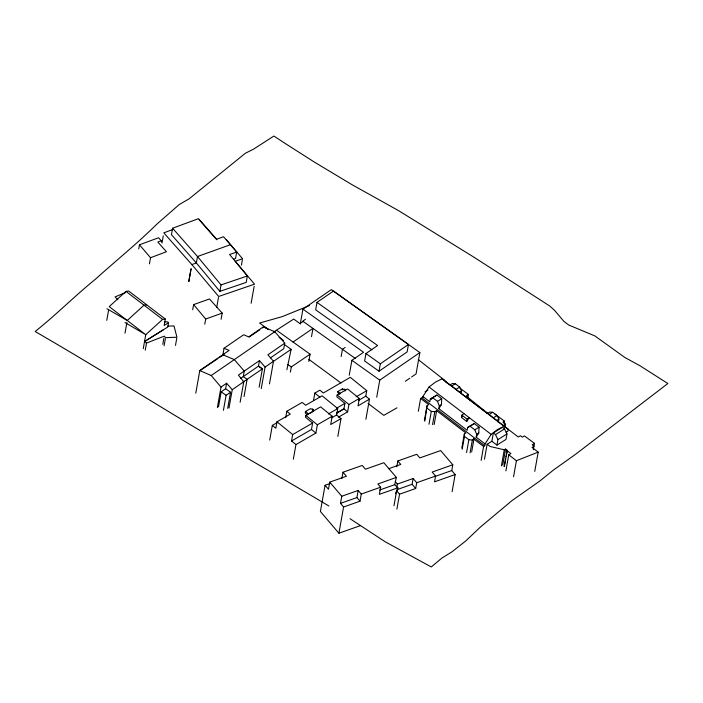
<?xml version="1.0" encoding="UTF-8"?>
<svg xmlns="http://www.w3.org/2000/svg" width="703" height="703" viewBox="0 0 703 703"><rect width="100%" height="100%" fill="white"/><g stroke="black" fill="none" stroke-linecap="round" stroke-linejoin="round"><path stroke-width="1.05" d="M481.116 460.412L483.594 446.493L484.736 445.764L485.061 443.927L476.177 437.152L478.787 433.057L479.059 427.178L474.27 423.531L467.671 427.529L467.179 430.289L438.821 408.663L441.44 404.577L441.704 398.698L436.915 395.042L430.324 399.04L429.832 401.8L422.916 396.527L429.015 386.984L435.482 382.107L442.055 378.794L508.199 429.348L507.874 431.194L506.134 432.283M106.768 320.34L108.657 309.777M138.746 248.888L139.475 244.785L158.632 237.737L161.163 240.751L162.015 242.966L163.281 235.883M125.002 333.152L126.883 322.589M149.44 263.871L150.539 257.729L139.475 244.785M143.263 348.679L145.749 334.698L162.586 319.399L165.293 319.03L164.151 325.471L168.553 322.712L167.455 321.877L164.379 321.974M145.24 350.199L146.514 343.073L164.23 336.139L165.539 337.651L176.945 337.238L174.001 325.928L167.727 326.13M172.595 228.229L171.444 234.67L196.357 262.957L219.872 291.35L246.217 282.404L247.359 275.971L229.591 254.504L236.691 252.087L223.545 236.718L216.629 239.275L198.474 218.668L172.595 228.229L197.508 256.516L221.023 284.917L219.872 291.35M162.771 344.294L163.861 338.178M164.089 345.806L165.363 338.67M168.553 322.712L167.789 327.009L144.528 341.553L146.514 343.073M175.495 345.384L176.769 338.257M188.756 281.587L191.031 268.845M188.835 281.56L191.102 268.818M192.701 309.759L193.615 304.601L209.485 298.968L222.201 313.107L221.102 319.303M204.766 324.18L205.689 319.021L193.615 304.601M195.777 393.153L199.801 370.569L229.108 350.384L224.046 348.257L222.71 355.736M216.7 307.51L218.484 297.474M236.691 252.087L235.54 258.528L233.51 259.214M241.437 265.11L242.377 259.802M217.368 407.599L221.014 387.089L226.603 383.24L232.254 389.682L228.993 408.012M218.51 406.87L221.19 391.808L225.619 388.759L226.603 383.24M223.422 410.332L226.102 395.279L230.566 392.23L225.619 388.759M227.693 408.364L230.566 392.23M251.12 303.283L254.152 286.297M240.136 402.23L243.783 381.738L238.387 375.121L259.469 360.604L265.084 367.071L261.244 388.636M244.046 396.536L247.113 379.321L243.282 376.597L244.257 371.079L234.319 359.611L222.772 354.751M259.469 360.604L258.484 366.122L240.76 378.328M259.143 387.186L262.395 368.899L258.484 366.122L262.395 368.899L242.799 382.265M269.469 383.908L273.502 361.272L267.887 354.804L284.741 343.187L274.794 331.728L263.238 326.877L248.704 336.886L243.642 334.76L224.046 348.257M284.741 343.187L283.766 348.706L270.453 357.871M269.715 440.06L272.325 425.394L277.676 422.31M331.913 417.705L336.596 414.998L337.748 408.566L322.071 395.815L305.656 405.279L302.193 402.397L286.842 411.246L290.277 414.146L276.982 421.809L275.84 428.241L272.325 425.394M286.894 369.708L291.121 349.338L284.434 344.549M290.401 372.115L291.323 366.931L310.085 354.189L276.481 330.182L293.696 319.083L300.023 323.582L303.116 321.42L355.577 358.644M300.278 324.074L302.94 309.135L331.368 289.601L419.867 352.581L416.062 373.917L411.606 376.975M285.699 417.679L286.842 411.246M293.336 459.244L295.954 444.568L291.534 440.992L292.676 434.551L312.624 423.057L305.48 417.239L305.805 415.394L320.621 406.852L332.176 416.264L330.7 424.533L341.008 418.593L336.596 414.998M316.991 302.378L377.616 345.524L365.947 353.547L364.629 360.982L379.022 371.228L407.142 351.904L408.461 344.47L333.433 291.077L316.991 302.378L315.665 309.812L371.834 349.786M311.508 336.658L312.984 328.363L293.072 342.027M308.793 361.447L310.085 354.189M313.072 411.185L313.345 409.664L312.194 408.724L311.288 409.243L310.498 408.61L305.515 411.483L305.243 412.995L307.606 414.919M313.512 400.552L314.839 393.1L319.847 390.183L323.318 392.995L350.287 377.335L366.764 390.675L365.78 396.184L358.741 400.271M291.534 440.992L311.482 429.489L312.624 423.057M295.954 444.568L315.893 433.074L317.361 424.797L332.176 416.264M341.148 356.562L342.44 349.303L345.12 347.475M365.78 396.184L369.479 399.181L358.038 405.824L359.347 398.46L347.581 388.935L337.168 394.981L336.842 396.817L344.909 403.355L343.925 408.874L336.517 413.171L343.925 408.874L347.625 411.861L338.354 417.239M345.226 390.982L344.734 390.587L345.595 390.086L344.294 389.031L343.433 389.532L342.546 388.812L337.915 391.492L337.721 392.582L339.734 394.207M329.962 483.532L325.058 485.263L320.392 511.494L338.908 533.226L360.534 525.58M342.352 389.893L342.546 388.812M395.473 493.805L396.641 490.791L397.388 490.527L397.872 487.812L394.717 484.683L396.369 477.425L383.838 462.723L365.446 469.217L362.23 465.448L343.002 472.24L346.412 476.247L329.742 482.135L328.468 489.262L325.058 485.263M337.835 436.405L341.008 418.593M349.233 375.235L351.895 360.305L363.574 352.282L302.94 309.135M347.625 411.861L348.934 404.506L359.347 398.46M341.913 478.356L343.002 472.24M338.908 533.226L343.582 506.995L340.498 503.374L341.772 496.248L329.742 482.135M365.903 419.278L369.479 399.181M379.022 371.228L380.341 363.794L408.461 344.47M376.72 397.204L379.761 380.138L419.867 352.581M343.582 506.995L359.998 501.195L361.272 494.06L358.187 490.448L341.772 496.248M396.369 477.425L377.863 483.963L380.639 487.214L379.365 494.35L397.872 487.812M396.8 466.748L397.828 460.975L416.738 454.287L419.832 457.917L440.658 450.561L452.785 464.788L451.757 470.553L455.157 474.551L452.108 491.652M396.817 487.144L397.362 484.095L395.262 481.634M393.979 505.756L396.641 490.791L399.55 494.2L396.879 509.157M418.32 411.308L420.605 398.46L423.25 396.826M422.916 396.527L422.582 398.373L484.736 445.764M399.55 494.2L415.684 488.497L412.099 484.288L413.127 478.523L397.362 484.095M424.366 420.754L427.029 405.772L428.672 404.577L420.605 398.46M424.84 421.053L427.029 405.772M415.684 488.497L416.712 482.724L413.127 478.523M428.997 424.252L431.291 411.404L427.125 408.206M432.565 424.55L434.849 411.703L436.633 410.666L465.861 432.969L464.314 434.023L461.836 447.934M434.155 424.586L436.633 410.666M438.821 408.663L439.313 405.903L437.468 401.36L432.67 397.705L430.324 399.04M452.785 464.788L432.169 472.073L435.57 476.063L434.542 481.827L455.157 474.551M461.599 390.596L461.098 393.416L450.069 384.954L452.328 383.548L455.359 383.768L459.665 387.037L461.599 390.596L459.331 392.019M466.774 421.501L467.187 419.199L469.235 417.652L466.774 421.501L461.458 417.441L461.862 415.139L463.918 413.592L491.151 434.366L497.601 429.489L504.165 426.167M467.89 397.687L468.462 394.48L459.797 388.065M462.179 449.226L464.463 436.378L464.314 434.023M466.581 452.539L468.875 439.691L464.463 436.378M470.079 452.881L472.363 440.034L473.945 439.147L483.594 446.493M471.651 451.994L473.945 439.147L473.488 438.795L473.945 439.147M476.177 437.152L476.669 434.392L474.815 429.841L470.026 426.194L467.671 427.529M484.472 459.235L487.135 444.243L491.88 441.256L493.357 432.978L502.381 427.301L504.526 428.935L506.96 433.918L505.975 439.437L496.951 445.113L491.88 441.256M487.434 413.452L489.666 412.055L492.698 412.274L496.995 415.552L498.919 419.111L498.427 421.888L466.071 395.991L468.462 394.48M496.951 445.113L497.935 439.595L495.501 434.612L493.357 432.978M504.104 423.285L504.49 421.141L494.78 413.953M505.018 427.204L505.562 424.164L502.9 422.134L504.49 421.141M501.415 465.861L504.279 449.806L505.598 449.041L507.276 450.359L506.134 456.783M502.742 465.105L505.598 449.041M504.069 466.599L507.276 450.359M504.411 466.414L505.747 458.918M505.888 470.887L508.752 454.823L510.879 453.549L506.933 450.544M513.55 476.766L516.406 460.702L538.19 452.134L532.039 447.459L534.034 446.15L532.215 444.806L534.473 443.338L524.385 435.878L522.329 437.178L520.413 435.719L518.331 437.029L503.295 425.587L505.562 424.164M533.322 449.762L534.473 443.338M534.755 471.397L538.19 452.134M359.998 501.195L356.913 497.575L358.187 490.448M485.061 443.927L491.151 434.366M431.396 399.348L432.442 397.713M461.458 417.441L462.442 415.904M165.293 319.03L128.675 291.024L125.978 291.385L109.22 306.605L145.749 334.698L124.993 322.554M219.714 357.291L224.204 354.163M273.722 332.071L276.341 330.261M199.801 370.569L211.216 375.525L274.794 331.728M232.254 389.682L243.783 381.738M265.084 367.071L273.502 361.272M305.48 319.259L302.835 321.122L303.441 321.649M405.367 381.263L409.823 378.205M200.592 370.138L217.912 358.548M249.17 337.036L259.855 329.751M262.527 327.932L264.31 326.719L267.808 329.224M273.511 361.333L291.121 349.338M476.669 434.392L478.787 433.057M495.501 434.612L504.526 428.935M497.935 439.595L506.96 433.918M432.67 397.705L436.915 395.042M455.359 383.768L451.616 386.114L450.069 384.963M455.922 389.392L459.665 387.037M437.468 401.36L441.704 398.698M439.313 405.903L441.44 404.577M470.026 426.194L474.27 423.531M488.98 414.603L492.698 412.274M493.278 417.881L496.995 415.552M474.815 429.841L479.059 427.178M496.687 420.508L498.919 419.111M144.528 341.553L163.377 329.769M336.579 408.197L344.909 403.355M356.201 396.8L366.764 390.675M309.496 413.566L313.643 411.167L312.44 410.192L313.345 409.664M328.371 413.97L337.748 408.566M396.949 407.837L383.812 415.368L368.082 403.469M425.122 391.72L427.942 390.103M125.521 292.597L115.055 296.903L117.867 299.777M309.452 305.594L282.29 316.605L259.6 323.037L268.397 329.522M161.163 240.751L157.815 242.052L166.444 251.736L150.539 257.729M172.894 229.459L163.817 232.851L191.866 264.574L196.357 262.957L197.508 256.516L230.54 244.662M191.866 264.574L218.659 296.473L254.53 284.17L235.241 261.261L242.57 258.739L226.261 239.556M205.689 319.021L222.201 313.107M388.671 468.699L400.763 464.428L397.828 460.975M361.272 494.06L380.639 487.214M340.498 503.374L356.913 497.575M379.611 490.026L394.717 484.683M397.74 489.367L412.099 484.288M416.712 482.724L435.57 476.063M435.262 476.388L451.757 470.553M221.023 284.917L247.359 275.971M146.699 304.812L144.001 305.181L127.261 320.48L106.9 308.714M431.291 411.404L434.849 411.703M468.875 439.691L472.363 440.034M504.279 449.806L490.228 446.51L487.135 444.243M350.006 518.691L385.2 541.785L431.264 566.952L441.836 558.129L451.95 551.837L465.904 540.827L480.342 527.109L512.065 500.545L539.482 481.283L553.489 470.017L575.81 454.112L667.85 383.522L640.108 365.832L624.756 357.432L594.896 335.929L568.753 325.041L563.806 321.297L554.526 310.304L549.684 305.981L474.112 257.298L398.223 210.434L352.238 184.819L314.188 161.971L286.455 144.256A178.826 115.187 48.1 0 1 278.906 139.326L273.88 136.048L253.555 149.15L245.321 153.28L189.248 198.729L179.203 204.582L161.444 220.118A290.998 100.081 -59.9 0 0 156.11 224.846C136.742 243.967 115.635 260.945 95.45 279.196C74.755 295.963 56.003 314.918 35.15 331.508C82.989 359.198 129.967 388.161 177.209 416.8C227.385 447.152 278.52 475.949 328.863 505.984M287.817 364.523L291.323 366.931M221.19 391.808L226.102 395.279M365.947 353.547L380.341 363.794M351.895 360.305L379.761 380.138M279.17 337.361L283.537 340.498M308.854 359.356L340.999 382.986M445.509 381.773L449.445 384.673M449.542 384.611L442.055 378.794M460.755 393.17L487.495 413.566M497.847 421.457L508.199 429.348M429.015 386.984L463.918 413.592M461.862 415.139L467.187 419.199M125.978 291.385L162.586 319.399M508.752 454.823L516.406 460.702M418.241 359.611L444.841 380.428M337.168 394.981L348.934 404.506M337.915 391.492L340.604 393.662M276.982 421.809L292.676 434.551M314.839 393.1L319.891 397.204M305.515 411.483L308.661 414.049M305.805 415.394L317.361 424.797M311.482 429.489L315.893 433.074M199.125 219.67L216.814 239.767M396.712 489.727L397.388 490.527M211.216 375.525L221.014 387.089"/></g></svg>
